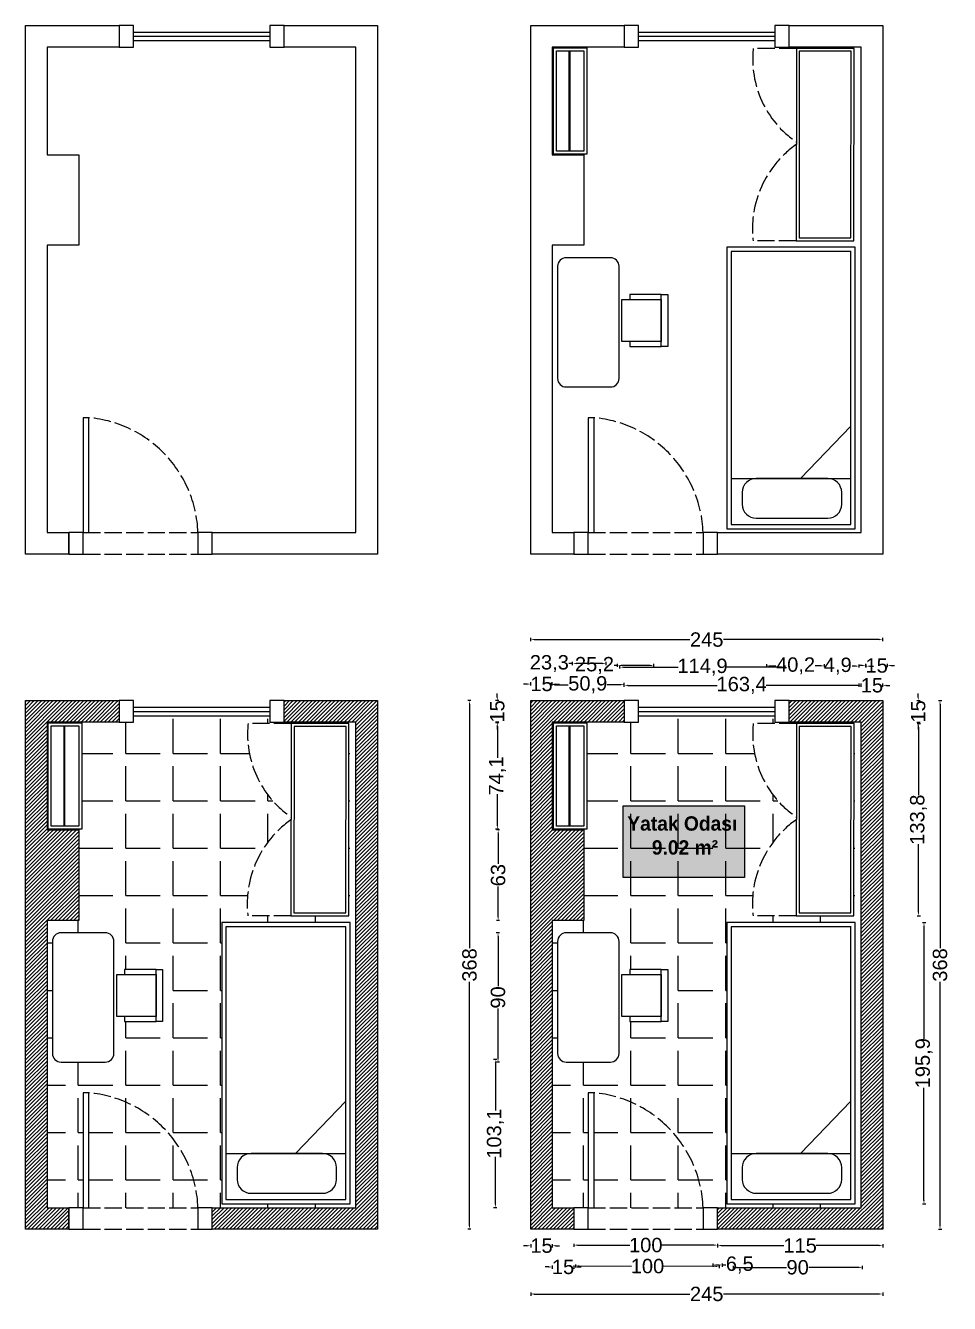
# Model space of a CAD drawing. Header units: centimetres. Extents: x 6441 to 25742, y 7507 to 31010.
# Drawn here: x 12338 to 12981, y 14632 to 15522 of the extents above; entities that cross this region are included whole.
import ezdxf

# ---------------------------------------------------------------- set-up
doc = ezdxf.new("R2010")
doc.units = ezdxf.units.CM
doc.header["$MEASUREMENT"] = 0
doc.linetypes.add('ACAD_ISO02W100', pattern=[15, 12, -3])
for name, color, linetype in [('Duvar', 170, 'Continuous'), ('Hatch', 174, 'Continuous'), ('Kapı', 240, 'Continuous'), ('Pencere', 244, 'Continuous'), ('Tefriş', 251, 'Continuous'), ('Yazı', 18, 'Continuous'), ('Ölçü', 36, 'Continuous')]:
    doc.layers.add(name, color=color, linetype=linetype)
doc.styles.get("Standard").update_dxf_attribs({"font": 'arial.ttf'})
doc.dimstyles.new('Copy of My_Dimension_Style', dxfattribs={"dimtxt": 10, "dimasz": 2.5, "dimexe": 1.25, "dimexo": 0.0625, "dimgap": 0.6, "dimtad": 0, "dimdec": 1, "dimtxsty": 'Standard', "dimcen": 2.5, "dimadec": 0, "dimazin": 0, "dimtfac": 1, "dimtdec": 1, "dimtofl": 0, "dimtmove": 0, "dimatfit": 3, "dimfxl": 1, "dimfxlon": 1, "dimtolj": 1, "dimtzin": 0, "dimarcsym": 0})

# ---------------------------------------------------------------- blocks, each defined once
blk = doc.blocks.new('KP_003')
at = {"layer": 'Kapı', "linetype": 'ACAD_ISO02W100'}
for p, q in [((10, 15), (89.93, 15)), ((10, 0), (89.93, 0))]:
    blk.add_line(p, q, dxfattribs=at)
at = {"layer": 'Kapı'}
for points in [[(10, 15), (14, 15), (14, 95), (10, 95)], [(10, 15), (0, 15), (0, 0), (10, 0)], [(99.93, 15), (89.93, 15), (89.93, 0), (99.93, 0)]]:
    blk.add_lwpolyline(points, close=True, dxfattribs=at)
at = {"layer": 'Kapı', "linetype": 'ACAD_ISO02W100'}
blk.add_arc((6.59, 11.93), 83.4, 2.11043, 84.89939, dxfattribs=at)
blk = doc.blocks.new('PN_003')
at = {"layer": 'Pencere'}
for points in [[(10, 0), (0, 0), (0, -15), (10, -15)], [(114.87, 0), (104.87, 0), (104.87, -15), (114.87, -15)]]:
    blk.add_lwpolyline(points, close=True, dxfattribs=at)
for points in [[(10, -4.5), (104.87, -4.5)], [(10, -7.5), (104.87, -7.5)], [(10, -10.5), (104.87, -10.5)], [(10, -10.5), (104.87, -10.5)]]:
    blk.add_lwpolyline(points, dxfattribs=at)
blk = doc.blocks.new('DOLAP_003')
at = {"layer": 'Tefriş', "linetype": 'ACAD_ISO02W100'}
for points in [[(-40.04, 133.88), (-70.04, 133.88, 0.275555), (-40.11, 68.76, 0.195454)], [(-40.19, 0), (-70.19, 0, -0.273658), (-40.12, 66.94)]]:
    blk.add_lwpolyline(points, format="xyb", dxfattribs=at)
at = {"layer": 'Tefriş'}
for points in [[(-40.04, 133.88), (-40.19, 0), (0, 0), (0.15, 133.84)], [(-38.04, 131.88), (-38.19, 2), (-2, 2), (-1.85, 131.84)]]:
    blk.add_lwpolyline(points, close=True, dxfattribs=at)
blk = doc.blocks.new('KITAPLIK_003')
at = {"layer": 'Tefriş'}
for p, q in [((-10.13, 0), (-10.13, 69.93)), ((-9.58, 0), (-9.58, 69.93))]:
    blk.add_line(p, q, dxfattribs=at)
blk.add_lwpolyline([(-21.22, 72), (2.07, 72), (2.07, -2.07), (-21.22, -2.07)], close=True, dxfattribs=at)
blk.add_lwpolyline([(-19.16, 69.93), (0, 69.93), (0, 0), (-19.16, 0), (-19.16, 69.93)], dxfattribs=at)
blk = doc.blocks.new('MASA_003')
at = {"layer": 'Tefriş'}
blk.add_lwpolyline([(-15.39, 0), (15.39, 0, 0.414214), (21.39, 6), (21.39, 84, 0.414214), (15.39, 90), (-15.39, 90, 0.414214), (-21.39, 84), (-21.39, 6, 0.414214)], format="xyb", close=True, dxfattribs=at)
blk = doc.blocks.new('SANDALYE_003')
at = {"layer": 'Tefriş'}
for points in [[(-0.85, 29.24), (26.44, 29.24), (26.44, 0), (-0.85, 0)], [(4.51, 29.24), (26.44, 29.24), (26.44, 32.73), (4.51, 32.73)], [(26.44, 32.73), (31.06, 32.73), (31.06, -3.49), (26.44, -3.49)], [(4.51, -3.49), (26.44, -3.49), (26.44, 0), (4.51, 0)]]:
    blk.add_lwpolyline(points, close=True, dxfattribs=at)
blk = doc.blocks.new('YATAK_003')
at = {"layer": 'Tefriş'}
blk.add_line((48.39, 32.09), (83.43, 68.52), dxfattribs=at)
blk.add_lwpolyline([(86.43, -3), (86.43, 193), (-3, 193), (-3, -3)], close=True, dxfattribs=at)
blk.add_lwpolyline([(0, 190), (0, 0), (83.43, 0), (83.43, 190), (0, 190), (0, 32.09), (83.43, 32.09)], dxfattribs=at)
blk.add_lwpolyline([(17.43, 32.09, 0.414214), (7.74, 22.4), (7.74, 14.09, 0.414214), (17.43, 4.4), (67.27, 4.4, 0.414214), (76.96, 14.09), (76.96, 22.4, 0.414214), (67.27, 32.09)], format="xyb", dxfattribs=at)
blk = doc.blocks.new('*D19')
at = {"layer": 'Defpoints', "color": 0, "transparency": 16777216}
for p in [(12689.96, 14683.7), (12934.96, 14683.7), (12934.96, 14638.62)]:
    blk.add_point(p, dxfattribs=at)
at = {"layer": 'Ölçü', "color": 0, "lineweight": -2, "transparency": 16777216}
for p, q in [((12689.96, 14639.62), (12689.96, 14637.37)), ((12692.46, 14638.62), (12800.69, 14638.62)), ((12932.46, 14638.62), (12824.23, 14638.62)), ((12934.96, 14639.62), (12934.96, 14637.37))]:
    blk.add_line(p, q, dxfattribs=at)
at = {"layer": 'Ölçü', "color": 0, "transparency": 16777216}
for points in [[(12692.46, 14639.04), (12692.46, 14638.2), (12689.96, 14638.62)], [(12932.46, 14639.04), (12932.46, 14638.2), (12934.96, 14638.62)]]:
    blk.add_solid(points, dxfattribs=at)
at = {"layer": 'Ölçü', "color": 0, "transparency": 16777216, "insert": (12812.46, 14638.62), "char_height": 10, "attachment_point": 5}
blk.add_mtext('\\A1;245', dxfattribs=at)
blk = doc.blocks.new('*D20')
at = {"layer": 'Defpoints', "color": 0, "transparency": 16777216}
for p in [(12689.96, 14698.7), (12704.96, 14698.7), (12689.96, 14672.23)]:
    blk.add_point(p, dxfattribs=at)
at = {"layer": 'Ölçü', "color": 0, "lineweight": -2, "transparency": 16777216}
for p, q in [((12687.46, 14672.23), (12684.96, 14672.23)), ((12689.96, 14673.23), (12689.96, 14670.98)), ((12704.96, 14673.23), (12704.96, 14670.98)), ((12707.46, 14672.23), (12709.96, 14672.23))]:
    blk.add_line(p, q, dxfattribs=at)
at = {"layer": 'Ölçü', "color": 0, "transparency": 16777216}
for points in [[(12687.46, 14672.64), (12687.46, 14671.81), (12689.96, 14672.23)], [(12707.46, 14672.64), (12707.46, 14671.81), (12704.96, 14672.23)]]:
    blk.add_solid(points, dxfattribs=at)
at = {"layer": 'Ölçü', "color": 0, "transparency": 16777216, "insert": (12697.46, 14672.23), "char_height": 10, "attachment_point": 5}
blk.add_mtext('\\A1;15', dxfattribs=at)
blk = doc.blocks.new('*D21')
at = {"layer": 'Defpoints', "color": 0, "transparency": 16777216}
for p in [(12720.03, 14683.7), (12820.03, 14683.7), (12820.03, 14672.66)]:
    blk.add_point(p, dxfattribs=at)
at = {"layer": 'Ölçü', "color": 0, "lineweight": -2, "transparency": 16777216}
for p, q in [((12720.03, 14673.66), (12720.03, 14671.41)), ((12722.53, 14672.66), (12758.87, 14672.66)), ((12817.53, 14672.66), (12781.19, 14672.66)), ((12820.03, 14673.66), (12820.03, 14671.41))]:
    blk.add_line(p, q, dxfattribs=at)
at = {"layer": 'Ölçü', "color": 0, "transparency": 16777216}
for points in [[(12722.53, 14673.08), (12722.53, 14672.25), (12720.03, 14672.66)], [(12817.53, 14673.08), (12817.53, 14672.25), (12820.03, 14672.66)]]:
    blk.add_solid(points, dxfattribs=at)
at = {"layer": 'Ölçü', "color": 0, "transparency": 16777216, "insert": (12770.03, 14672.66), "char_height": 10, "attachment_point": 5}
blk.add_mtext('\\A1;100', dxfattribs=at)
blk = doc.blocks.new('*D22')
at = {"layer": 'Defpoints', "color": 0, "transparency": 16777216}
for p in [(12819.96, 14683.7), (12934.96, 14683.7), (12934.96, 14672.34)]:
    blk.add_point(p, dxfattribs=at)
at = {"layer": 'Ölçü', "color": 0, "lineweight": -2, "transparency": 16777216}
for p, q in [((12819.96, 14673.34), (12819.96, 14671.09)), ((12822.46, 14672.34), (12866.25, 14672.34)), ((12932.46, 14672.34), (12888.67, 14672.34)), ((12934.96, 14673.34), (12934.96, 14671.09))]:
    blk.add_line(p, q, dxfattribs=at)
at = {"layer": 'Ölçü', "color": 0, "transparency": 16777216}
for points in [[(12822.46, 14672.76), (12822.46, 14671.92), (12819.96, 14672.34)], [(12932.46, 14672.76), (12932.46, 14671.92), (12934.96, 14672.34)]]:
    blk.add_solid(points, dxfattribs=at)
at = {"layer": 'Ölçü', "color": 0, "transparency": 16777216, "insert": (12877.46, 14672.34), "char_height": 10, "attachment_point": 5}
blk.add_mtext('\\A1;115', dxfattribs=at)
blk = doc.blocks.new('*D23')
at = {"layer": 'Defpoints', "color": 0, "transparency": 16777216}
for p in [(12704.96, 14698.7), (12719.96, 14698.7), (12719.96, 14657.43)]:
    blk.add_point(p, dxfattribs=at)
at = {"layer": 'Ölçü', "color": 0, "lineweight": -2, "transparency": 16777216}
for p, q in [((12702.46, 14657.43), (12699.96, 14657.43)), ((12704.96, 14658.43), (12704.96, 14656.18)), ((12719.96, 14658.43), (12719.96, 14656.18)), ((12722.46, 14657.43), (12724.96, 14657.43))]:
    blk.add_line(p, q, dxfattribs=at)
at = {"layer": 'Ölçü', "color": 0, "transparency": 16777216}
for points in [[(12702.46, 14657.85), (12702.46, 14657.02), (12704.96, 14657.43)], [(12722.46, 14657.85), (12722.46, 14657.02), (12719.96, 14657.43)]]:
    blk.add_solid(points, dxfattribs=at)
at = {"layer": 'Ölçü', "color": 0, "transparency": 16777216, "insert": (12712.46, 14657.43), "char_height": 10, "attachment_point": 5}
blk.add_mtext('\\A1;15', dxfattribs=at)
blk = doc.blocks.new('*D24')
at = {"layer": 'Defpoints', "color": 0, "transparency": 16777216}
for p in [(12721.41, 14696.39), (12821.38, 14695.94), (12821.21, 14657.79)]:
    blk.add_point(p, dxfattribs=at)
at = {"layer": 'Ölçü', "color": 0, "lineweight": -2, "transparency": 16777216}
for p, q in [((12721.24, 14659.24), (12721.23, 14656.99)), ((12723.74, 14658.23), (12760.07, 14658.07)), ((12818.71, 14657.81), (12782.38, 14657.97)), ((12821.22, 14658.79), (12821.21, 14656.54))]:
    blk.add_line(p, q, dxfattribs=at)
at = {"layer": 'Ölçü', "color": 0, "transparency": 16777216}
for points in [[(12723.74, 14658.65), (12723.74, 14657.81), (12721.24, 14658.24)], [(12818.71, 14658.22), (12818.71, 14657.39), (12821.21, 14657.79)]]:
    blk.add_solid(points, dxfattribs=at)
at = {"layer": 'Ölçü', "color": 0, "transparency": 16777216, "insert": (12771.23, 14658.02), "char_height": 10, "attachment_point": 5, "rotation": 359.74313}
blk.add_mtext('\\A1;100', dxfattribs=at)
blk = doc.blocks.new('*D25')
at = {"layer": 'Defpoints', "color": 0, "transparency": 16777216}
for p in [(12816.7, 14697.32), (12823.21, 14697.32), (12823.21, 14658.83)]:
    blk.add_point(p, dxfattribs=at)
at = {"layer": 'Ölçü', "color": 0, "lineweight": -2, "transparency": 16777216}
for p, q in [((12816.7, 14659.83), (12816.7, 14657.58)), ((12819.2, 14658.83), (12820.71, 14658.83)), ((12823.21, 14659.83), (12823.21, 14657.58)), ((12823.21, 14658.83), (12825.71, 14658.83))]:
    blk.add_line(p, q, dxfattribs=at)
at = {"layer": 'Ölçü', "color": 0, "transparency": 16777216}
for points in [[(12819.2, 14659.24), (12819.2, 14658.41), (12816.7, 14658.83)], [(12820.71, 14659.24), (12820.71, 14658.41), (12823.21, 14658.83)]]:
    blk.add_solid(points, dxfattribs=at)
at = {"layer": 'Ölçü', "color": 0, "transparency": 16777216, "insert": (12835.48, 14658.83), "char_height": 10, "attachment_point": 5}
blk.add_mtext('\\A1;6,5', dxfattribs=at)
blk = doc.blocks.new('*D26')
at = {"layer": 'Defpoints', "color": 0, "transparency": 16777216}
for p in [(12830.77, 14697.58), (12920.77, 14697.58), (12920.77, 14657.18)]:
    blk.add_point(p, dxfattribs=at)
at = {"layer": 'Ölçü', "color": 0, "lineweight": -2, "transparency": 16777216}
for p, q in [((12830.77, 14658.18), (12830.77, 14655.93)), ((12833.27, 14657.18), (12868.03, 14657.18)), ((12918.27, 14657.18), (12883.52, 14657.18)), ((12920.77, 14658.18), (12920.77, 14655.93))]:
    blk.add_line(p, q, dxfattribs=at)
at = {"layer": 'Ölçü', "color": 0, "transparency": 16777216}
for points in [[(12833.27, 14657.6), (12833.27, 14656.77), (12830.77, 14657.18)], [(12918.27, 14657.6), (12918.27, 14656.77), (12920.77, 14657.18)]]:
    blk.add_solid(points, dxfattribs=at)
at = {"layer": 'Ölçü', "color": 0, "transparency": 16777216, "insert": (12875.77, 14657.18), "char_height": 10, "attachment_point": 5}
blk.add_mtext('\\A1;90', dxfattribs=at)
blk = doc.blocks.new('*D27')
at = {"layer": 'Defpoints', "color": 0, "transparency": 16777216}
for p in [(12689.96, 15051.7), (12647.36, 14683.7), (12689.96, 14683.7)]:
    blk.add_point(p, dxfattribs=at)
at = {"layer": 'Ölçü', "color": 0, "lineweight": -2, "transparency": 16777216}
for p, q in [((12648.36, 15051.7), (12646.11, 15051.7)), ((12647.36, 15049.2), (12647.36, 14879.36)), ((12647.36, 14686.2), (12647.36, 14856.05)), ((12648.36, 14683.7), (12646.11, 14683.7))]:
    blk.add_line(p, q, dxfattribs=at)
at = {"layer": 'Ölçü', "color": 0, "transparency": 16777216}
for points in [[(12646.94, 15049.2), (12647.78, 15049.2), (12647.36, 15051.7)], [(12646.94, 14686.2), (12647.78, 14686.2), (12647.36, 14683.7)]]:
    blk.add_solid(points, dxfattribs=at)
at = {"layer": 'Ölçü', "color": 0, "transparency": 16777216, "insert": (12647.36, 14867.7), "char_height": 10, "attachment_point": 5, "rotation": 90}
blk.add_mtext('\\A1;368', dxfattribs=at)
blk = doc.blocks.new('*D28')
at = {"layer": 'Defpoints', "color": 0, "transparency": 16777216}
for p in [(12739.47, 15051.7), (12666.68, 15036.7), (12739.47, 15036.7)]:
    blk.add_point(p, dxfattribs=at)
at = {"layer": 'Ölçü', "color": 0, "lineweight": -2, "transparency": 16777216}
for p, q in [((12666.68, 15054.2), (12666.68, 15056.7)), ((12667.68, 15051.7), (12665.43, 15051.7)), ((12667.68, 15036.7), (12665.43, 15036.7)), ((12666.68, 15034.2), (12666.68, 15031.7))]:
    blk.add_line(p, q, dxfattribs=at)
at = {"layer": 'Ölçü', "color": 0, "transparency": 16777216}
for points in [[(12666.26, 15054.2), (12667.09, 15054.2), (12666.68, 15051.7)], [(12666.26, 15034.2), (12667.09, 15034.2), (12666.68, 15036.7)]]:
    blk.add_solid(points, dxfattribs=at)
at = {"layer": 'Ölçü', "color": 0, "transparency": 16777216, "insert": (12666.68, 15044.2), "char_height": 10, "attachment_point": 5, "rotation": 90}
blk.add_mtext('\\A1;15', dxfattribs=at)
blk = doc.blocks.new('*D29')
at = {"layer": 'Defpoints', "color": 0, "transparency": 16777216}
for p in [(12713.41, 15036.28), (12666.75, 14962.22), (12713.41, 14962.22)]:
    blk.add_point(p, dxfattribs=at)
at = {"layer": 'Ölçü', "color": 0, "lineweight": -2, "transparency": 16777216}
for p, q in [((12667.75, 15036.28), (12665.5, 15036.28)), ((12666.75, 15033.78), (12666.75, 15011.83)), ((12666.75, 14964.72), (12666.75, 14986.67)), ((12667.75, 14962.22), (12665.5, 14962.22))]:
    blk.add_line(p, q, dxfattribs=at)
at = {"layer": 'Ölçü', "color": 0, "transparency": 16777216}
for points in [[(12666.33, 15033.78), (12667.16, 15033.78), (12666.75, 15036.28)], [(12666.33, 14964.72), (12667.16, 14964.72), (12666.75, 14962.22)]]:
    blk.add_solid(points, dxfattribs=at)
at = {"layer": 'Ölçü', "color": 0, "transparency": 16777216, "insert": (12666.75, 14999.25), "char_height": 10, "attachment_point": 5, "rotation": 90}
blk.add_mtext('\\A1;74,1', dxfattribs=at)
blk = doc.blocks.new('*D30')
at = {"layer": 'Defpoints', "color": 0, "transparency": 16777216}
for p in [(12711.34, 14961.7), (12667.28, 14898.7), (12711.34, 14898.7)]:
    blk.add_point(p, dxfattribs=at)
at = {"layer": 'Ölçü', "color": 0, "lineweight": -2, "transparency": 16777216}
for p, q in [((12668.28, 14961.7), (12666.03, 14961.7)), ((12667.28, 14959.2), (12667.28, 14937.99)), ((12667.28, 14901.2), (12667.28, 14922.41)), ((12668.28, 14898.7), (12666.03, 14898.7))]:
    blk.add_line(p, q, dxfattribs=at)
at = {"layer": 'Ölçü', "color": 0, "transparency": 16777216}
for points in [[(12666.87, 14959.2), (12667.7, 14959.2), (12667.28, 14961.7)], [(12666.87, 14901.2), (12667.7, 14901.2), (12667.28, 14898.7)]]:
    blk.add_solid(points, dxfattribs=at)
at = {"layer": 'Ölçü', "color": 0, "transparency": 16777216, "insert": (12667.28, 14930.2), "char_height": 10, "attachment_point": 5, "rotation": 90}
blk.add_mtext('\\A1;63', dxfattribs=at)
blk = doc.blocks.new('*D31')
at = {"layer": 'Defpoints', "color": 0, "transparency": 16777216}
for p in [(12714.41, 14890.08), (12667.19, 14800.08), (12714.41, 14800.08)]:
    blk.add_point(p, dxfattribs=at)
at = {"layer": 'Ölçü', "color": 0, "lineweight": -2, "transparency": 16777216}
for p, q in [((12668.19, 14890.08), (12665.94, 14890.08)), ((12667.19, 14887.58), (12667.19, 14852.83)), ((12667.19, 14802.58), (12667.19, 14837.34)), ((12668.19, 14800.08), (12665.94, 14800.08))]:
    blk.add_line(p, q, dxfattribs=at)
at = {"layer": 'Ölçü', "color": 0, "transparency": 16777216}
for points in [[(12666.78, 14887.58), (12667.61, 14887.58), (12667.19, 14890.08)], [(12666.78, 14802.58), (12667.61, 14802.58), (12667.19, 14800.08)]]:
    blk.add_solid(points, dxfattribs=at)
at = {"layer": 'Ölçü', "color": 0, "transparency": 16777216, "insert": (12667.19, 14845.08), "char_height": 10, "attachment_point": 5, "rotation": 90}
blk.add_mtext('\\A1;90', dxfattribs=at)
blk = doc.blocks.new('*D32')
at = {"layer": 'Defpoints', "color": 0, "transparency": 16777216}
for p in [(12694.78, 14801.84), (12665.35, 14698.7), (12694.78, 14698.7)]:
    blk.add_point(p, dxfattribs=at)
at = {"layer": 'Ölçü', "color": 0, "lineweight": -2, "transparency": 16777216}
for p, q in [((12666.35, 14801.84), (12664.1, 14801.84)), ((12665.35, 14799.34), (12665.35, 14766.31)), ((12665.35, 14701.2), (12665.35, 14734.23)), ((12666.35, 14698.7), (12664.1, 14698.7))]:
    blk.add_line(p, q, dxfattribs=at)
at = {"layer": 'Ölçü', "color": 0, "transparency": 16777216}
for points in [[(12664.93, 14799.34), (12665.76, 14799.34), (12665.35, 14801.84)], [(12664.93, 14701.2), (12665.76, 14701.2), (12665.35, 14698.7)]]:
    blk.add_solid(points, dxfattribs=at)
at = {"layer": 'Ölçü', "color": 0, "transparency": 16777216, "insert": (12665.35, 14750.27), "char_height": 10, "attachment_point": 5, "rotation": 90}
blk.add_mtext('\\A1;103,1', dxfattribs=at)
blk = doc.blocks.new('*D33')
at = {"layer": 'Defpoints', "color": 0, "transparency": 16777216}
for p in [(12938.71, 15051.7), (12938.71, 14683.7), (12974.87, 14683.7)]:
    blk.add_point(p, dxfattribs=at)
at = {"layer": 'Ölçü', "color": 0, "lineweight": -2, "transparency": 16777216}
for p, q in [((12973.87, 15051.7), (12976.12, 15051.7)), ((12974.87, 15049.2), (12974.87, 14879.36)), ((12974.87, 14686.2), (12974.87, 14856.05)), ((12973.87, 14683.7), (12976.12, 14683.7))]:
    blk.add_line(p, q, dxfattribs=at)
at = {"layer": 'Ölçü', "color": 0, "transparency": 16777216}
for points in [[(12974.45, 15049.2), (12975.28, 15049.2), (12974.87, 15051.7)], [(12974.45, 14686.2), (12975.28, 14686.2), (12974.87, 14683.7)]]:
    blk.add_solid(points, dxfattribs=at)
at = {"layer": 'Ölçü', "color": 0, "transparency": 16777216, "insert": (12974.87, 14867.7), "char_height": 10, "attachment_point": 5, "rotation": 90}
blk.add_mtext('\\A1;368', dxfattribs=at)
blk = doc.blocks.new('*D34')
at = {"layer": 'Defpoints', "color": 0, "transparency": 16777216}
for p in [(12934.96, 15051.7), (12919.96, 15036.7), (12959.7, 15036.7)]:
    blk.add_point(p, dxfattribs=at)
at = {"layer": 'Ölçü', "color": 0, "lineweight": -2, "transparency": 16777216}
for p, q in [((12959.7, 15054.2), (12959.7, 15056.7)), ((12958.7, 15051.7), (12960.95, 15051.7)), ((12958.7, 15036.7), (12960.95, 15036.7)), ((12959.7, 15034.2), (12959.7, 15031.7))]:
    blk.add_line(p, q, dxfattribs=at)
at = {"layer": 'Ölçü', "color": 0, "transparency": 16777216}
for points in [[(12959.28, 15054.2), (12960.12, 15054.2), (12959.7, 15051.7)], [(12959.28, 15034.2), (12960.12, 15034.2), (12959.7, 15036.7)]]:
    blk.add_solid(points, dxfattribs=at)
at = {"layer": 'Ölçü', "color": 0, "transparency": 16777216, "insert": (12959.7, 15044.2), "char_height": 10, "attachment_point": 5, "rotation": 90}
blk.add_mtext('\\A1;15', dxfattribs=at)
blk = doc.blocks.new('*D35')
at = {"layer": 'Defpoints', "color": 0, "transparency": 16777216}
for p in [(12915.06, 15035.77), (12914.9, 14901.93), (12959.92, 14901.93)]:
    blk.add_point(p, dxfattribs=at)
at = {"layer": 'Ölçü', "color": 0, "lineweight": -2, "transparency": 16777216}
for p, q in [((12958.92, 15035.77), (12961.17, 15035.77)), ((12959.92, 15033.27), (12959.92, 14985.86)), ((12959.92, 14904.43), (12959.92, 14951.84)), ((12958.92, 14901.93), (12961.17, 14901.93))]:
    blk.add_line(p, q, dxfattribs=at)
at = {"layer": 'Ölçü', "color": 0, "transparency": 16777216}
for points in [[(12959.5, 15033.27), (12960.33, 15033.27), (12959.92, 15035.77)], [(12959.5, 14904.43), (12960.33, 14904.43), (12959.92, 14901.93)]]:
    blk.add_solid(points, dxfattribs=at)
at = {"layer": 'Ölçü', "color": 0, "transparency": 16777216, "insert": (12959.92, 14968.85), "char_height": 10, "attachment_point": 5, "rotation": 90}
blk.add_mtext('\\A1;133,8', dxfattribs=at)
blk = doc.blocks.new('*D36')
at = {"layer": 'Defpoints', "color": 0, "transparency": 16777216}
for p in [(12915.91, 14897.22), (12915.91, 14701.33), (12963.72, 14701.33)]:
    blk.add_point(p, dxfattribs=at)
at = {"layer": 'Ölçü', "color": 0, "lineweight": -2, "transparency": 16777216}
for p, q in [((12962.72, 14897.22), (12964.97, 14897.22)), ((12963.72, 14894.72), (12963.72, 14816.29)), ((12963.72, 14703.83), (12963.72, 14782.27)), ((12962.72, 14701.33), (12964.97, 14701.33))]:
    blk.add_line(p, q, dxfattribs=at)
at = {"layer": 'Ölçü', "color": 0, "transparency": 16777216}
for points in [[(12963.31, 14894.72), (12964.14, 14894.72), (12963.72, 14897.22)], [(12963.31, 14703.83), (12964.14, 14703.83), (12963.72, 14701.33)]]:
    blk.add_solid(points, dxfattribs=at)
at = {"layer": 'Ölçü', "color": 0, "transparency": 16777216, "insert": (12963.72, 14799.28), "char_height": 10, "attachment_point": 5, "rotation": 90}
blk.add_mtext('\\A1;195,9', dxfattribs=at)
blk = doc.blocks.new('*D42')
at = {"layer": 'Defpoints', "color": 0, "transparency": 16777216}
for p in [(12934.96, 15094.19), (12689.96, 15060.65), (12934.96, 15060.65)]:
    blk.add_point(p, dxfattribs=at)
at = {"layer": 'Ölçü', "color": 0, "lineweight": -2, "transparency": 16777216}
for p, q in [((12689.96, 15093.19), (12689.96, 15095.44)), ((12692.46, 15094.19), (12800.69, 15094.19)), ((12932.46, 15094.19), (12824.23, 15094.19)), ((12934.96, 15093.19), (12934.96, 15095.44))]:
    blk.add_line(p, q, dxfattribs=at)
at = {"layer": 'Ölçü', "color": 0, "transparency": 16777216}
for points in [[(12692.46, 15094.61), (12692.46, 15093.77), (12689.96, 15094.19)], [(12932.46, 15094.61), (12932.46, 15093.77), (12934.96, 15094.19)]]:
    blk.add_solid(points, dxfattribs=at)
at = {"layer": 'Ölçü', "color": 0, "transparency": 16777216, "insert": (12812.46, 15094.19), "char_height": 10, "attachment_point": 5}
blk.add_mtext('\\A1;245', dxfattribs=at)
blk = doc.blocks.new('*D43')
at = {"layer": 'Defpoints', "color": 0, "transparency": 16777216}
for p in [(12704.96, 15063.25), (12689.96, 15055.55), (12704.96, 15055.55)]:
    blk.add_point(p, dxfattribs=at)
at = {"layer": 'Ölçü', "color": 0, "lineweight": -2, "transparency": 16777216}
for p, q in [((12687.46, 15063.25), (12684.96, 15063.25)), ((12689.96, 15062.25), (12689.96, 15064.5)), ((12704.96, 15062.25), (12704.96, 15064.5)), ((12707.46, 15063.25), (12709.96, 15063.25))]:
    blk.add_line(p, q, dxfattribs=at)
at = {"layer": 'Ölçü', "color": 0, "transparency": 16777216}
for points in [[(12687.46, 15063.66), (12687.46, 15062.83), (12689.96, 15063.25)], [(12707.46, 15063.66), (12707.46, 15062.83), (12704.96, 15063.25)]]:
    blk.add_solid(points, dxfattribs=at)
at = {"layer": 'Ölçü', "color": 0, "transparency": 16777216, "insert": (12697.46, 15063.25), "char_height": 10, "attachment_point": 5}
blk.add_mtext('\\A1;15', dxfattribs=at)
blk = doc.blocks.new('*D44')
at = {"layer": 'Defpoints', "color": 0, "transparency": 16777216}
for p in [(12704.19, 15062.83), (12704.19, 15058.14), (12755.09, 15055.55)]:
    blk.add_point(p, dxfattribs=at)
at = {"layer": 'Ölçü', "color": 0, "lineweight": -2, "transparency": 16777216}
for p, q in [((12704.19, 15061.83), (12704.19, 15064.08)), ((12706.69, 15062.83), (12716.04, 15062.83)), ((12752.59, 15062.83), (12743.24, 15062.83)), ((12755.09, 15061.83), (12755.09, 15064.08))]:
    blk.add_line(p, q, dxfattribs=at)
at = {"layer": 'Ölçü', "color": 0, "transparency": 16777216}
for points in [[(12706.69, 15063.25), (12706.69, 15062.41), (12704.19, 15062.83)], [(12752.59, 15063.25), (12752.59, 15062.41), (12755.09, 15062.83)]]:
    blk.add_solid(points, dxfattribs=at)
at = {"layer": 'Ölçü', "color": 0, "transparency": 16777216, "insert": (12729.64, 15062.83), "char_height": 10, "attachment_point": 5}
blk.add_mtext('\\A1;50,9', dxfattribs=at)
blk = doc.blocks.new('*D45')
at = {"layer": 'Defpoints', "color": 0, "transparency": 16777216}
for p in [(12918.48, 15062.36), (12755.09, 15055.55), (12918.48, 15055.55)]:
    blk.add_point(p, dxfattribs=at)
at = {"layer": 'Ölçü', "color": 0, "lineweight": -2, "transparency": 16777216}
for p, q in [((12755.09, 15061.36), (12755.09, 15063.61)), ((12757.59, 15062.36), (12819.8, 15062.36)), ((12915.98, 15062.36), (12853.77, 15062.36)), ((12918.48, 15061.36), (12918.48, 15063.61))]:
    blk.add_line(p, q, dxfattribs=at)
at = {"layer": 'Ölçü', "color": 0, "transparency": 16777216}
for points in [[(12757.59, 15062.78), (12757.59, 15061.95), (12755.09, 15062.36)], [(12915.98, 15062.78), (12915.98, 15061.95), (12918.48, 15062.36)]]:
    blk.add_solid(points, dxfattribs=at)
at = {"layer": 'Ölçü', "color": 0, "transparency": 16777216, "insert": (12836.78, 15062.36), "char_height": 10, "attachment_point": 5}
blk.add_mtext('\\A1;163,4', dxfattribs=at)
blk = doc.blocks.new('*D46')
at = {"layer": 'Defpoints', "color": 0, "transparency": 16777216}
for p in [(12919.96, 15062.36), (12919.96, 15055.55), (12934.96, 15055.55)]:
    blk.add_point(p, dxfattribs=at)
at = {"layer": 'Ölçü', "color": 0, "lineweight": -2, "transparency": 16777216}
for p, q in [((12917.46, 15062.36), (12914.96, 15062.36)), ((12919.96, 15061.36), (12919.96, 15063.61)), ((12934.96, 15061.36), (12934.96, 15063.61)), ((12937.46, 15062.36), (12939.96, 15062.36))]:
    blk.add_line(p, q, dxfattribs=at)
at = {"layer": 'Ölçü', "color": 0, "transparency": 16777216}
for points in [[(12917.46, 15062.78), (12917.46, 15061.95), (12919.96, 15062.36)], [(12937.46, 15062.78), (12937.46, 15061.95), (12934.96, 15062.36)]]:
    blk.add_solid(points, dxfattribs=at)
at = {"layer": 'Ölçü', "color": 0, "transparency": 16777216, "insert": (12927.46, 15062.36), "char_height": 10, "attachment_point": 5}
blk.add_mtext('\\A1;15', dxfattribs=at)
blk = doc.blocks.new('*D47')
at = {"layer": 'Defpoints', "color": 0, "transparency": 16777216}
for p in [(12923.26, 15076.13), (12923.26, 15057.81), (12938.26, 15057.81)]:
    blk.add_point(p, dxfattribs=at)
at = {"layer": 'Ölçü', "color": 0, "lineweight": -2, "transparency": 16777216}
for p, q in [((12920.76, 15076.13), (12918.26, 15076.13)), ((12923.26, 15075.13), (12923.26, 15077.38)), ((12938.26, 15075.13), (12938.26, 15077.38)), ((12940.76, 15076.13), (12943.26, 15076.13))]:
    blk.add_line(p, q, dxfattribs=at)
at = {"layer": 'Ölçü', "color": 0, "transparency": 16777216}
for points in [[(12920.76, 15076.55), (12920.76, 15075.72), (12923.26, 15076.13)], [(12940.76, 15076.55), (12940.76, 15075.72), (12938.26, 15076.13)]]:
    blk.add_solid(points, dxfattribs=at)
at = {"layer": 'Ölçü', "color": 0, "transparency": 16777216, "insert": (12930.76, 15076.13), "char_height": 10, "attachment_point": 5}
blk.add_mtext('\\A1;15', dxfattribs=at)
blk = doc.blocks.new('*D37')
at = {"layer": 'Defpoints', "color": 0, "transparency": 16777216}
for p in [(12918.61, 15075.72), (12918.61, 15041.87), (12923.51, 15042.81)]:
    blk.add_point(p, dxfattribs=at)
at = {"layer": 'Ölçü', "color": 0, "lineweight": -2, "transparency": 16777216}
for p, q in [((12916.11, 15075.72), (12913.61, 15075.72)), ((12918.61, 15074.72), (12918.61, 15076.97)), ((12923.51, 15074.72), (12923.51, 15076.97)), ((12926.01, 15075.72), (12928.51, 15075.72))]:
    blk.add_line(p, q, dxfattribs=at)
at = {"layer": 'Ölçü', "color": 0, "transparency": 16777216}
for points in [[(12916.11, 15076.13), (12916.11, 15075.3), (12918.61, 15075.72)], [(12926.01, 15076.13), (12926.01, 15075.3), (12923.51, 15075.72)]]:
    blk.add_solid(points, dxfattribs=at)
at = {"layer": 'Ölçü', "color": 0, "transparency": 16777216, "insert": (12903.7, 15075.72), "char_height": 10, "attachment_point": 5}
blk.add_mtext('\\A1;4,9', dxfattribs=at)
blk = doc.blocks.new('*D38')
at = {"layer": 'Defpoints', "color": 0, "transparency": 16777216}
for p in [(12854.22, 15075.91), (12854.22, 15042.48), (12894.42, 15042.43)]:
    blk.add_point(p, dxfattribs=at)
at = {"layer": 'Ölçü', "color": 0, "lineweight": -2, "transparency": 16777216}
for p, q in [((12854.22, 15074.91), (12854.22, 15077.16)), ((12856.72, 15075.91), (12860.58, 15075.91)), ((12891.92, 15075.91), (12888.06, 15075.91)), ((12894.42, 15074.91), (12894.42, 15077.16))]:
    blk.add_line(p, q, dxfattribs=at)
at = {"layer": 'Ölçü', "color": 0, "transparency": 16777216}
for points in [[(12856.72, 15076.32), (12856.72, 15075.49), (12854.22, 15075.91)], [(12891.92, 15076.32), (12891.92, 15075.49), (12894.42, 15075.91)]]:
    blk.add_solid(points, dxfattribs=at)
at = {"layer": 'Ölçü', "color": 0, "transparency": 16777216, "insert": (12874.32, 15075.91), "char_height": 10, "attachment_point": 5}
blk.add_mtext('\\A1;40,2', dxfattribs=at)
blk = doc.blocks.new('*D39')
at = {"layer": 'Defpoints', "color": 0, "transparency": 16777216}
for p in [(12752.1, 15075.01), (12752.1, 15043.8), (12866.97, 15043.8)]:
    blk.add_point(p, dxfattribs=at)
at = {"layer": 'Ölçü', "color": 0, "lineweight": -2, "transparency": 16777216}
for p, q in [((12752.1, 15074.01), (12752.1, 15076.26)), ((12754.6, 15075.01), (12792.52, 15075.01)), ((12864.47, 15075.01), (12826.55, 15075.01)), ((12866.97, 15074.01), (12866.97, 15076.26))]:
    blk.add_line(p, q, dxfattribs=at)
at = {"layer": 'Ölçü', "color": 0, "transparency": 16777216}
for points in [[(12754.6, 15075.43), (12754.6, 15074.6), (12752.1, 15075.01)], [(12864.47, 15075.43), (12864.47, 15074.6), (12866.97, 15075.01)]]:
    blk.add_solid(points, dxfattribs=at)
at = {"layer": 'Ölçü', "color": 0, "transparency": 16777216, "insert": (12809.53, 15075.01), "char_height": 10, "attachment_point": 5}
blk.add_mtext('\\A1;114,9', dxfattribs=at)
blk = doc.blocks.new('*D40')
at = {"layer": 'Defpoints', "color": 0, "transparency": 16777216}
for p in [(12750.46, 15076.18), (12750.46, 15041.23), (12775.67, 15041.23)]:
    blk.add_point(p, dxfattribs=at)
at = {"layer": 'Ölçü', "color": 0, "lineweight": -2, "transparency": 16777216}
for p, q in [((12750.46, 15076.18), (12747.96, 15076.18)), ((12750.46, 15075.18), (12750.46, 15077.43)), ((12773.17, 15076.18), (12752.96, 15076.18)), ((12775.67, 15075.18), (12775.67, 15077.43))]:
    blk.add_line(p, q, dxfattribs=at)
at = {"layer": 'Ölçü', "color": 0, "transparency": 16777216}
for points in [[(12752.96, 15076.6), (12752.96, 15075.77), (12750.46, 15076.18)], [(12773.17, 15076.6), (12773.17, 15075.77), (12775.67, 15076.18)]]:
    blk.add_solid(points, dxfattribs=at)
at = {"layer": 'Ölçü', "color": 0, "transparency": 16777216, "insert": (12734.33, 15076.18), "char_height": 10, "attachment_point": 5}
blk.add_mtext('\\A1;25,2', dxfattribs=at)
blk = doc.blocks.new('*D41')
at = {"layer": 'Defpoints', "color": 0, "transparency": 16777216}
for p in [(12719.09, 15077.49), (12719.09, 15044.56), (12742.38, 15044.56)]:
    blk.add_point(p, dxfattribs=at)
at = {"layer": 'Ölçü', "color": 0, "lineweight": -2, "transparency": 16777216}
for p, q in [((12719.09, 15077.49), (12716.59, 15077.49)), ((12719.09, 15076.49), (12719.09, 15078.74)), ((12739.88, 15077.49), (12721.59, 15077.49)), ((12742.38, 15076.49), (12742.38, 15078.74))]:
    blk.add_line(p, q, dxfattribs=at)
at = {"layer": 'Ölçü', "color": 0, "transparency": 16777216}
for points in [[(12721.59, 15077.91), (12721.59, 15077.08), (12719.09, 15077.49)], [(12739.88, 15077.91), (12739.88, 15077.08), (12742.38, 15077.49)]]:
    blk.add_solid(points, dxfattribs=at)
at = {"layer": 'Ölçü', "color": 0, "transparency": 16777216, "insert": (12702.92, 15077.49), "char_height": 10, "attachment_point": 5}
blk.add_mtext('\\A1;23,3', dxfattribs=at)

msp = doc.modelspace()

# ---------------------------------------------------------------- hatches: boundary and pattern name
at = {"layer": 'Hatch'}
h = msp.add_hatch(dxfattribs=at)
h.set_pattern_fill('ANSI31', color=256, scale=15)
h.paths.add_polyline_path([(12375.3, 14961.7), (12353.3, 14961.7), (12353.3, 15036.7), (12403.44, 15036.7), (12403.44, 15051.7), (12338.3, 15051.7), (12338.3, 14946.7), (12338.3, 14913.7), (12338.3, 14683.7), (12368.3, 14683.7), (12368.3, 14698.7), (12353.3, 14698.7), (12353.3, 14898.7), (12375.3, 14898.7)])
h.paths.add_polyline_path([(12568.3, 14698.7), (12468.3, 14698.7), (12468.3, 14683.7), (12583.3, 14683.7), (12583.3, 15051.7), (12518.3, 15051.7), (12518.3, 15036.7), (12568.3, 15036.7)])
h = msp.add_hatch(dxfattribs=at)
h.set_pattern_fill('ANSI31', color=256, scale=15)
h.paths.add_polyline_path([(12726.96, 14961.7), (12704.96, 14961.7), (12704.96, 15036.7), (12755.09, 15036.7), (12755.09, 15051.7), (12689.96, 15051.7), (12689.96, 14946.7), (12689.96, 14913.7), (12689.96, 14683.7), (12719.96, 14683.7), (12719.96, 14698.7), (12704.96, 14698.7), (12704.96, 14898.7), (12726.96, 14898.7)])
h.paths.add_polyline_path([(12919.96, 14698.7), (12819.96, 14698.7), (12819.96, 14683.7), (12934.96, 14683.7), (12934.96, 15051.7), (12869.96, 15051.7), (12869.96, 15036.7), (12919.96, 15036.7)])
at = {"layer": 'Hatch', "true_color": 0xc7c8ca}
h = msp.add_hatch(dxfattribs=at)
h.set_pattern_fill('ANGLE', color=9, scale=120)
h.set_pattern_definition([(0, (0, 0), (0, 33), [24, -9]), (90, (0, 0), (-33, 2e-15), [24, -9])])
h.paths.add_polyline_path([(12523.13, 14968.87), (12523.13, 14970.7, -0.275555), (12493.21, 15035.81), (12508.3, 15035.81), (12508.3, 15041.2), (12413.44, 15041.2), (12413.44, 15036.7), (12403.44, 15036.7), (12377.37, 15036.7), (12377.37, 14962.22), (12375.3, 14962.22), (12375.3, 14898.7), (12353.3, 14898.7), (12353.3, 14698.7), (12368.3, 14698.7), (12378.37, 14698.7), (12378.37, 14778.7), (12382.37, 14778.7, -0.377813), (12458.3, 14698.7), (12468.3, 14698.7), (12568.3, 14698.7), (12568.3, 15036.7), (12523.21, 15036.7), (12523.21, 15035.81), (12563.4, 15035.77), (12563.25, 14901.93), (12523.05, 14901.93), (12493.05, 14901.93, -0.273658)])
h.paths.add_polyline_path([(12474.82, 14897.33), (12564.25, 14897.33), (12564.25, 14701.33), (12474.82, 14701.33)], flags=16)
h.paths.add_polyline_path([(12477.82, 14894.33), (12561.25, 14894.33), (12561.25, 14704.33), (12477.82, 14704.33)], flags=0)
h.paths.add_polyline_path([(12399.76, 14884.08), (12399.76, 14806.08, -0.414214), (12393.76, 14800.08), (12362.99, 14800.08, -0.414214), (12356.99, 14806.08), (12356.99, 14884.08, -0.414214), (12362.99, 14890.08), (12393.76, 14890.08, -0.414214)], flags=16)
h.paths.add_polyline_path([(12433.74, 14864.56), (12433.74, 14828.34), (12429.12, 14828.34), (12407.19, 14828.34), (12407.19, 14831.83), (12401.83, 14831.83), (12401.83, 14861.07), (12407.19, 14861.07), (12407.19, 14864.56), (12429.12, 14864.56)], flags=16)
h.paths.add_polyline_path([(12545.09, 14736.43, -0.414214), (12554.78, 14726.74), (12554.78, 14718.43, -0.414214), (12545.09, 14708.74), (12495.25, 14708.74, -0.414214), (12485.56, 14718.43), (12485.56, 14726.74, -0.414214), (12495.25, 14736.43)], flags=0)
h.paths.add_polyline_path([(12382.37, 14778.7), (12382.37, 14698.7), (12458.3, 14698.7, 0.377813)], flags=17)
h = msp.add_hatch(dxfattribs=at)
h.set_pattern_fill('ANGLE', color=9, scale=120)
h.set_pattern_definition([(0, (351.655, 0), (0, 33), [24, -9]), (90, (351.655, 0), (-33, 2e-15), [24, -9])])
h.paths.add_polyline_path([(12874.79, 14968.87), (12874.79, 14970.7, -0.275555), (12844.86, 15035.81), (12859.96, 15035.81), (12859.96, 15041.2), (12765.09, 15041.2), (12765.09, 15036.7), (12755.09, 15036.7), (12729.03, 15036.7), (12729.03, 14962.22), (12726.96, 14962.22), (12726.96, 14898.7), (12704.96, 14898.7), (12704.96, 14698.7), (12719.96, 14698.7), (12730.03, 14698.7), (12730.03, 14778.7), (12734.03, 14778.7, -0.377813), (12809.96, 14698.7), (12819.96, 14698.7), (12919.96, 14698.7), (12919.96, 15036.7), (12874.87, 15036.7), (12874.86, 15035.81), (12915.06, 15035.77), (12914.9, 14901.93), (12874.71, 14901.93), (12844.71, 14901.93, -0.273658)])
h.paths.add_polyline_path([(12826.47, 14897.33), (12915.91, 14897.33), (12915.91, 14701.33), (12826.47, 14701.33)], flags=16)
h.paths.add_polyline_path([(12829.47, 14894.33), (12912.91, 14894.33), (12912.91, 14704.33), (12829.47, 14704.33)], flags=0)
h.paths.add_polyline_path([(12751.42, 14884.08), (12751.42, 14806.08, -0.414214), (12745.42, 14800.08), (12714.64, 14800.08, -0.414214), (12708.64, 14806.08), (12708.64, 14884.08, -0.414214), (12714.64, 14890.08), (12745.42, 14890.08, -0.414214)], flags=16)
h.paths.add_polyline_path([(12785.4, 14864.56), (12785.4, 14828.34), (12780.78, 14828.34), (12758.85, 14828.34), (12758.85, 14831.83), (12753.48, 14831.83), (12753.48, 14861.07), (12758.85, 14861.07), (12758.85, 14864.56), (12780.78, 14864.56)], flags=16)
h.paths.add_polyline_path([(12896.74, 14736.43, -0.414214), (12906.43, 14726.74), (12906.43, 14718.43, -0.414214), (12896.74, 14708.74), (12846.91, 14708.74, -0.414214), (12837.22, 14718.43), (12837.22, 14726.74, -0.414214), (12846.91, 14736.43)], flags=0)
h.paths.add_polyline_path([(12734.03, 14778.7), (12734.03, 14698.7), (12809.96, 14698.7, 0.377813)], flags=17)
h.paths.add_polyline_path([(12838.75, 14928.64), (12838.75, 14978.48), (12754.23, 14978.48), (12754.23, 14928.64)], flags=0)
at = {"layer": 'Yazı', "lineweight": 18, "true_color": 0xffffff}
h = msp.add_hatch(color=7, dxfattribs=at)
h.dxf.hatch_style = 1
h.paths.add_polyline_path([(12838.75, 14928.64), (12838.75, 14978.48), (12754.23, 14978.48), (12754.23, 14928.64)])

# ---------------------------------------------------------------- linework, layer by layer
at = {"layer": 'Duvar'}
for points in [[(12403.44, 15506.69), (12353.3, 15506.69), (12353.3, 15431.69), (12375.3, 15431.69), (12375.3, 15368.69), (12353.3, 15368.69), (12353.3, 15168.69), (12368.3, 15168.69), (12368.3, 15153.69), (12338.3, 15153.69), (12338.3, 15383.69), (12338.3, 15383.69), (12338.3, 15416.69), (12338.3, 15416.69), (12338.3, 15521.69), (12403.44, 15521.69)], [(12518.3, 15521.69), (12583.3, 15521.69), (12583.3, 15153.69), (12468.3, 15153.69), (12468.3, 15168.69), (12568.3, 15168.69), (12568.3, 15506.69), (12518.3, 15506.69)], [(12755.09, 15506.69), (12704.96, 15506.69), (12704.96, 15431.69), (12726.96, 15431.69), (12726.96, 15368.69), (12704.96, 15368.69), (12704.96, 15168.69), (12719.96, 15168.69), (12719.96, 15153.69), (12689.96, 15153.69), (12689.96, 15383.69), (12689.96, 15383.69), (12689.96, 15416.69), (12689.96, 15416.69), (12689.96, 15521.69), (12755.09, 15521.69)], [(12869.96, 15521.69), (12934.96, 15521.69), (12934.96, 15153.69), (12819.96, 15153.69), (12819.96, 15168.69), (12919.96, 15168.69), (12919.96, 15506.69), (12869.96, 15506.69)], [(12403.44, 15036.7), (12353.3, 15036.7), (12353.3, 14961.7), (12375.3, 14961.7), (12375.3, 14898.7), (12353.3, 14898.7), (12353.3, 14698.7), (12368.3, 14698.7), (12368.3, 14683.7), (12338.3, 14683.7), (12338.3, 14913.7), (12338.3, 14913.7), (12338.3, 14946.7), (12338.3, 14946.7), (12338.3, 15051.7), (12403.44, 15051.7)], [(12518.3, 15051.7), (12583.3, 15051.7), (12583.3, 14683.7), (12468.3, 14683.7), (12468.3, 14698.7), (12568.3, 14698.7), (12568.3, 15036.7), (12518.3, 15036.7)], [(12755.09, 15036.7), (12704.96, 15036.7), (12704.96, 14961.7), (12726.96, 14961.7), (12726.96, 14898.7), (12704.96, 14898.7), (12704.96, 14698.7), (12719.96, 14698.7), (12719.96, 14683.7), (12689.96, 14683.7), (12689.96, 14913.7), (12689.96, 14913.7), (12689.96, 14946.7), (12689.96, 14946.7), (12689.96, 15051.7), (12755.09, 15051.7)], [(12869.96, 15051.7), (12934.96, 15051.7), (12934.96, 14683.7), (12819.96, 14683.7), (12819.96, 14698.7), (12919.96, 14698.7), (12919.96, 15036.7), (12869.96, 15036.7)]]:
    msp.add_lwpolyline(points, close=True, dxfattribs=at)
at = {"layer": 'Tefriş'}
for p, q in [((12912.91, 15364.32), (12829.47, 15364.32)), ((12896.74, 15206.41), (12846.91, 15206.41)), ((12561.25, 14894.33), (12477.82, 14894.33)), ((12912.91, 14894.33), (12829.47, 14894.33)), ((12545.09, 14736.43), (12495.25, 14736.43)), ((12896.74, 14736.43), (12846.91, 14736.43))]:
    msp.add_line(p, q, dxfattribs=at)
at = {"layer": 'Yazı'}
msp.add_lwpolyline([(12754.23, 14978.48), (12838.75, 14978.48), (12838.75, 14928.64), (12754.23, 14928.64)], close=True, dxfattribs=at)

# ---------------------------------------------------------------- block references
at = {"layer": 'Kapı'}
for p in [(12368.37, 15153.69), (12720.03, 15153.69), (12368.37, 14683.7), (12720.03, 14683.7)]:
    msp.add_blockref('KP_003', p, dxfattribs=at)
at = {"layer": 'Pencere'}
for p in [(12403.44, 15521.69), (12755.09, 15521.69), (12403.44, 15051.7), (12755.09, 15051.7)]:
    msp.add_blockref('PN_003', p, dxfattribs=at)
at = {"layer": 'Tefriş'}
for name, p in [('KITAPLIK_003', (12726.96, 15434.27)), ('DOLAP_003', (12914.9, 15371.92)), ('YATAK_003', (12829.47, 15174.32)), ('MASA_003', (12730.03, 15270.07)), ('SANDALYE_003', (12754.34, 15301.81)), ('KITAPLIK_003', (12375.3, 14964.29)), ('DOLAP_003', (12563.25, 14901.93)), ('KITAPLIK_003', (12726.96, 14964.29)), ('DOLAP_003', (12914.9, 14901.93)), ('YATAK_003', (12477.82, 14704.33)), ('YATAK_003', (12829.47, 14704.33)), ('MASA_003', (12378.38, 14800.08)), ('MASA_003', (12730.03, 14800.08)), ('SANDALYE_003', (12402.68, 14831.83)), ('SANDALYE_003', (12754.34, 14831.83))]:
    msp.add_blockref(name, p, dxfattribs=at)

# ---------------------------------------------------------------- texts
at = {"layer": 'Yazı', "insert": (12795.47, 14971.19), "char_height": 10, "attachment_point": 2}
msp.add_mtext_dynamic_manual_height_columns('{\\fArtifakt Element|b1|i0|c0|p34;Yatak Odas\\fArtifakt Element|b1|i0|c162|p34;ı\\fArtifakt Element|b1|i0|c0|p34;\\P\\pxqc; \\fArtifakt Element|b1|i0|c162|p34;9.02 \\fArtifakt Element|b1|i0|c0|p34;m²}', width=83.1431, gutter_width=333.41, heights=[42.55], dxfattribs=at)

# ---------------------------------------------------------------- dimensions: what is measured, and where the dimension line sits
at = {"layer": 'Ölçü'}
for base, p1, p2, picture, middle in [((12934.96, 15094.19), (12689.96, 15060.65), (12934.96, 15060.65), '*D42', (12812.46, 15094.19)), ((12719.09, 15077.49), (12742.38, 15044.56), (12719.09, 15044.56), '*D41', (12702.92, 15077.49)), ((12750.46, 15076.18), (12775.67, 15041.23), (12750.46, 15041.23), '*D40', (12734.33, 15076.18)), ((12752.1, 15075.01), (12866.97, 15043.8), (12752.1, 15043.8), '*D39', (12809.53, 15075.01)), ((12854.22, 15075.91), (12894.42, 15042.43), (12854.22, 15042.48), '*D38', (12874.32, 15075.91)), ((12918.61, 15075.72), (12923.51, 15042.81), (12918.61, 15041.87), '*D37', (12903.7, 15075.72)), ((12923.26, 15076.13), (12938.26, 15057.81), (12923.26, 15057.81), '*D47', (12930.76, 15076.13)), ((12704.96, 15063.25), (12689.96, 15055.55), (12704.96, 15055.55), '*D43', (12697.46, 15063.25)), ((12704.19, 15062.83), (12755.09, 15055.55), (12704.19, 15058.14), '*D44', (12729.64, 15062.83)), ((12918.48, 15062.36), (12755.09, 15055.55), (12918.48, 15055.55), '*D45', (12836.78, 15062.36)), ((12919.96, 15062.36), (12934.96, 15055.55), (12919.96, 15055.55), '*D46', (12927.46, 15062.36)), ((12689.96, 14672.23), (12704.96, 14698.7), (12689.96, 14698.7), '*D20', (12697.46, 14672.23)), ((12719.96, 14657.43), (12704.96, 14698.7), (12719.96, 14698.7), '*D23', (12712.46, 14657.43)), ((12823.21, 14658.83), (12816.7, 14697.32), (12823.21, 14697.32), '*D25', (12835.48, 14658.83)), ((12920.77, 14657.18), (12830.77, 14697.58), (12920.77, 14697.58), '*D26', (12875.77, 14657.18)), ((12934.96, 14638.62), (12689.96, 14683.7), (12934.96, 14683.7), '*D19', (12812.46, 14638.62)), ((12820.03, 14672.66), (12720.03, 14683.7), (12820.03, 14683.7), '*D21', (12770.03, 14672.66)), ((12934.96, 14672.34), (12819.96, 14683.7), (12934.96, 14683.7), '*D22', (12877.46, 14672.34))]:
    dim = msp.add_linear_dim(base=base, p1=p1, p2=p2, dimstyle='Copy of My_Dimension_Style', dxfattribs=at)
    dim.commit()
    dim.dimension.update_dxf_attribs({"geometry": picture, "text_midpoint": middle})
for base, p1, p2, picture, middle in [((12666.68, 15036.7), (12739.47, 15051.7), (12739.47, 15036.7), '*D28', (12666.68, 15044.2)), ((12959.7, 15036.7), (12934.96, 15051.7), (12919.96, 15036.7), '*D34', (12959.7, 15044.2)), ((12647.36, 14683.7), (12689.96, 15051.7), (12689.96, 14683.7), '*D27', (12647.36, 14867.7)), ((12974.87, 14683.7), (12938.71, 15051.7), (12938.71, 14683.7), '*D33', (12974.87, 14867.7)), ((12666.75, 14962.22), (12713.41, 15036.28), (12713.41, 14962.22), '*D29', (12666.75, 14999.25)), ((12959.92, 14901.93), (12915.06, 15035.77), (12914.9, 14901.93), '*D35', (12959.92, 14968.85)), ((12667.28, 14898.7), (12711.34, 14961.7), (12711.34, 14898.7), '*D30', (12667.28, 14930.2)), ((12667.19, 14800.08), (12714.41, 14890.08), (12714.41, 14800.08), '*D31', (12667.19, 14845.08)), ((12665.35, 14698.7), (12694.78, 14801.84), (12694.78, 14698.7), '*D32', (12665.35, 14750.27))]:
    dim = msp.add_linear_dim(base=base, p1=p1, p2=p2, angle=90, dimstyle='Copy of My_Dimension_Style', dxfattribs=at)
    dim.commit()
    dim.dimension.update_dxf_attribs({"geometry": picture, "text_midpoint": middle})
dim = msp.add_linear_dim(base=(12963.72, 14701.33), p1=(12915.91, 14897.22), p2=(12915.91, 14701.33), angle=90, dimstyle='Copy of My_Dimension_Style', dxfattribs=at)
dim.commit()
dim.dimension.update_dxf_attribs({"geometry": '*D36', "text_midpoint": (12963.72, 14799.28), "dimtype": 160})
dim = msp.add_aligned_dim(p1=(12721.41, 14696.39), p2=(12821.38, 14695.94), distance=-38.15, dimstyle='Copy of My_Dimension_Style', dxfattribs=at)
dim.commit()
dim.dimension.update_dxf_attribs({"geometry": '*D24', "text_midpoint": (12771.23, 14658.02)})

doc.saveas('drawing.dxf')
